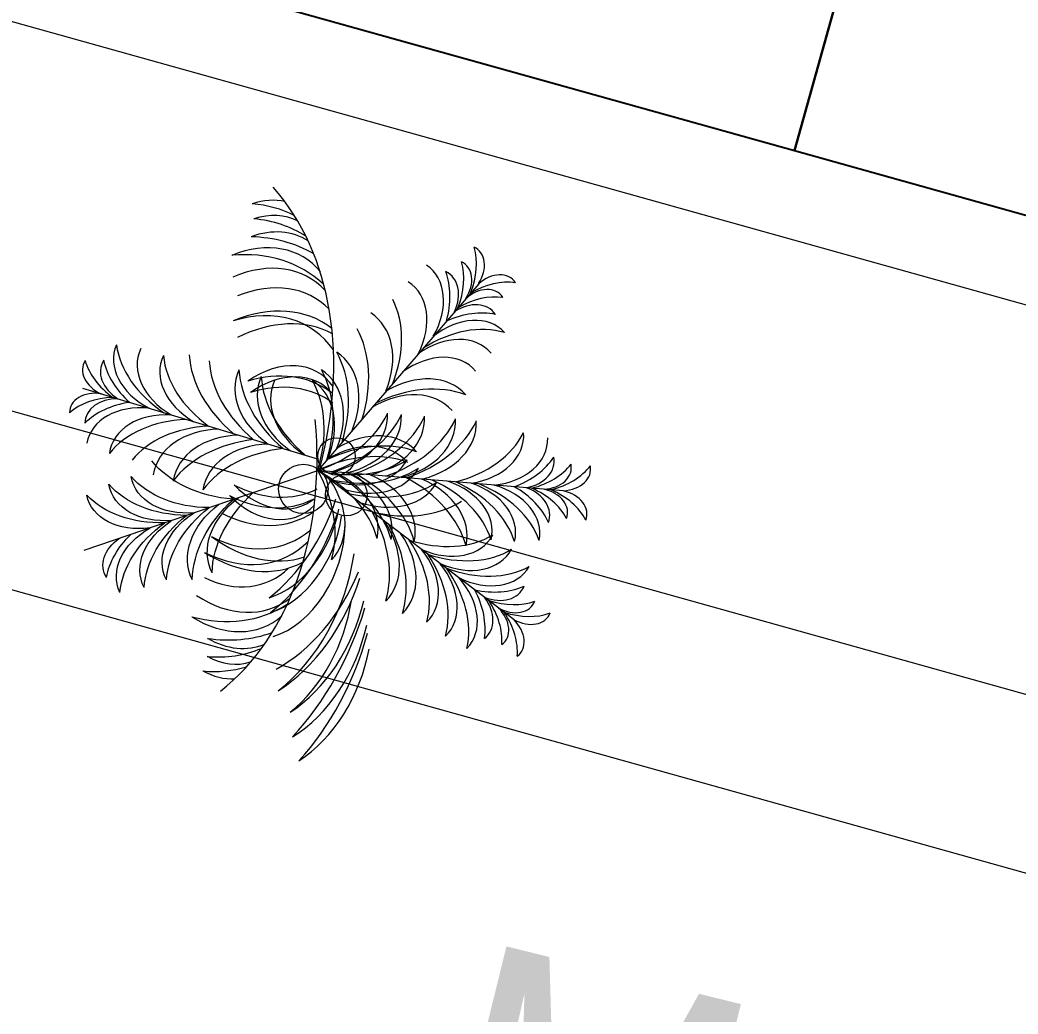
# Model space of a CAD drawing. Header units: millimetres. Extents: x 474016 to 477875, y 2288607 to 2292200.
# Drawn here: x 474450.53 to 474467.91, y 2288878.78 to 2288896.09 of the extents above; entities that cross this region are included whole.
import ezdxf
from ezdxf.enums import TextEntityAlignment as Align

# ---------------------------------------------------------------- set-up
doc = ezdxf.new("R2010")
doc.units = ezdxf.units.MM
doc.header["$LTSCALE"] = 50
for name, color, linetype, lineweight in [('BANQUETA', 251, 'Continuous', 5), ('JARDIN-HP', 64, 'Continuous', 5), ('JARDINES', 98, 'Continuous', 13), ('vialidad', 5, 'Continuous', 13)]:
    doc.layers.add(name, color=color, linetype=linetype, lineweight=lineweight)
doc.layers.add('CVL_LOTIF', color=1, linetype='Continuous')
doc.styles.get("Standard").update_dxf_attribs({"font": 'arial.ttf'})

# ---------------------------------------------------------------- blocks, each defined once
blk = doc.blocks.new('A$C41BB26E9')
at = {"color": 0}
for p in [(1.999, 1.925), (3.251, -3.539)]:
    blk.add_line(p, (2.054, -0.938), dxfattribs=at)
at = {"color": 56}
for p, q in [((3.546, 1.506), (2.054, -0.938)), ((-0.293, 0.701), (2.054, -0.938)), ((1.382, -3.752), (1.923, -0.941))]:
    blk.add_line(p, q, dxfattribs=at)
for centre, radius in [((2.303, -0.578), 0.243), ((1.869, -0.738), 0.217), ((2.284, -1.082), 0.287)]:
    blk.add_circle(centre, radius)
at = {"color": 56, "true_color": 0x7a7a00}
for centre, major_axis, ratio, start_param, end_param in [((1.739, 1.845), (-0.007, 0.369), 0.723404, -1.366779, 0.20531), ((1.417, 1.375), (-0.018, 0.909), 0.723404, -1.121531, -0.433471), ((2.262, 1.855), (-0.007, 0.369), 0.723404, -0.20531, 1.366779), ((2.602, 1.398), (-0.018, 0.909), 0.723404, 0.433471, 1.121531), ((1.743, 1.62), (-0.007, 0.369), 0.723404, -1.366779, 0.20531), ((1.421, 1.15), (-0.018, 0.909), 0.723404, -1.121531, -0.433471), ((2.266, 1.63), (-0.007, 0.369), 0.723404, -0.20531, 1.366779), ((2.606, 1.173), (-0.018, 0.909), 0.723404, 0.433471, 1.121531), ((2.76, 1.355), (0.473, 0.776), 0.723404, -1.121531, -0.433471), ((3.283, 1.579), (0.192, 0.315), 0.723404, -1.366779, 0.20531), ((1.695, 1.314), (-0.009, 0.47), 0.723404, -1.190837, 0.194817), ((1.346, 0.731), (-0.022, 1.114), 0.723404, -0.994705, -0.373636), ((2.326, 1.326), (-0.009, 0.47), 0.723404, -0.194817, 1.190837), ((2.697, 0.758), (-0.022, 1.114), 0.723404, 0.373636, 0.994705), ((1.473, 0.902), (-0.015, 0.782), 0.723404, -1.305586, 0.091225), ((2.564, 0.923), (-0.015, 0.782), 0.723404, -0.091225, 1.305586), ((2.925, 0.425), (-0.026, 1.348), 0.723404, 0.312027, 1.166602), ((3.166, 1.386), (0.192, 0.315), 0.723404, -1.366779, 0.20531), ((2.642, 1.163), (0.473, 0.776), 0.723404, -1.121531, -0.433471), ((3.73, 1.306), (0.192, 0.315), 0.723404, -0.20531, 1.366779), ((2.552, 0.926), (0.407, 0.667), 0.723404, -1.305586, 0.091225), ((1.99, 0.678), (0.702, 1.151), 0.723404, -1.166602, -0.312027), ((2.961, 1.155), (0.245, 0.401), 0.723404, -1.190837, 0.194817), ((2.354, 0.85), (0.58, 0.951), 0.723404, -0.994705, -0.373636), ((3.771, 0.738), (0.473, 0.776), 0.723404, 0.433471, 1.121531), ((1.457, 0.572), (-0.016, 0.83), 0.723404, -1.24346, 0.110756), ((1.116, 0.031), (-0.027, 1.414), 0.723404, -1.115718, -0.281779), ((2.593, 0.594), (-0.016, 0.83), 0.723404, -0.110756, 1.24346), ((2.954, 0.066), (-0.027, 1.414), 0.723404, 0.281779, 1.115718), ((2.361, 0.656), (0.432, 0.708), 0.723404, -1.24346, 0.110756), ((1.784, 0.383), (0.737, 1.208), 0.723404, -1.115718, -0.281779), ((3.654, 0.546), (0.473, 0.776), 0.723404, 0.433471, 1.121531), ((3.613, 1.114), (0.192, 0.315), 0.723404, -0.20531, 1.366779), ((3.5, 0.826), (0.245, 0.401), 0.723404, -0.194817, 1.190837), ((2.599, 0.32), (-0.016, 0.83), 0.723404, -0.110756, 1.24346), ((2.219, 0.422), (0.432, 0.708), 0.723404, -1.24346, 0.110756), ((1.641, 0.149), (0.737, 1.208), 0.723404, -1.115718, -0.281779), ((3.484, 0.358), (0.407, 0.667), 0.723404, -0.091225, 1.305586), ((3.508, 0.147), (0.58, 0.951), 0.723404, 0.373636, 0.994705), ((-0.082, 0.873), (-0.303, 0.211), 0.723404, -0.20531, 1.366779), ((0.487, 0.878), (-0.745, 0.52), 0.723404, 0.433471, 1.121531), ((0.849, 0.569), (-0.641, 0.447), 0.723404, -0.091225, 1.305586), ((1.464, 0.568), (-1.105, 0.772), 0.723404, 0.312027, 1.166602), ((2.96, -0.208), (-0.027, 1.414), 0.723404, 0.281779, 1.115718), ((0.102, 0.744), (-0.303, 0.211), 0.723404, -0.20531, 1.366779), ((0.672, 0.75), (-0.745, 0.52), 0.723404, 0.433471, 1.121531), ((0.383, 0.614), (-0.385, 0.269), 0.723404, -0.194817, 1.190837), ((1.061, 0.579), (-0.913, 0.638), 0.723404, 0.373636, 0.994705), ((3.521, -0.256), (0.702, 1.151), 0.723404, 0.312027, 1.166602), ((1.133, 0.399), (-0.68, 0.475), 0.723404, -0.110756, 1.24346), ((1.38, -0.167), (-0.02, 1.008), 0.723404, -1.13012, 0.094138), ((1.008, -0.803), (-0.033, 1.69), 0.723404, -1.023266, -0.261161), ((2.699, -0.141), (-0.02, 1.008), 0.723404, -0.094138, 1.13012), ((3.095, -0.763), (-0.033, 1.69), 0.723404, 0.261161, 1.023266), ((3.332, 0.064), (0.432, 0.708), 0.723404, -0.110756, 1.24346), ((-0.382, 0.443), (-0.303, 0.211), 0.723404, -1.366779, 0.20531), ((1.357, 0.242), (-0.68, 0.475), 0.723404, -0.110756, 1.24346), ((1.118, -0.469), (0.88, 1.443), 0.723404, -1.023266, -0.261161), ((3.353, -0.575), (0.737, 1.208), 0.723404, 0.281779, 1.115718), ((-0.191, -0.093), (-0.745, 0.52), 0.723404, -1.121531, -0.433471), ((-0.197, 0.314), (-0.303, 0.211), 0.723404, -1.366779, 0.20531), ((1.789, 0.052), (-0.827, 0.577), 0.723404, -0.094138, 1.13012), ((2.525, 0.007), (-1.386, 0.967), 0.723404, 0.261161, 1.023266), ((1.385, -0.41), (-0.02, 1.008), 0.723404, -1.13012, 0.094138), ((1.013, -1.046), (-0.033, 1.69), 0.723404, -1.023266, -0.261161), ((3.189, -0.169), (0.432, 0.708), 0.723404, -0.110756, 1.24346), ((-0.006, -0.222), (-0.745, 0.52), 0.723404, -1.121531, -0.433471), ((0.022, 0.096), (-0.385, 0.269), 0.723404, -1.190837, 0.194817), ((1.988, -0.087), (-0.827, 0.577), 0.723404, -0.094138, 1.13012), ((3.21, -0.808), (0.737, 1.208), 0.723404, 0.281779, 1.115718), ((0.224, -0.326), (-0.641, 0.447), 0.723404, -1.305586, 0.091225), ((0.288, -0.529), (-0.913, 0.638), 0.723404, -0.994705, -0.373636), ((1.586, -0.44), (0.525, 0.861), 0.723404, -1.13012, 0.094138), ((0.93, -0.777), (0.88, 1.443), 0.723404, -1.023266, -0.261161), ((3.026, -0.612), (0.525, 0.861), 0.723404, -0.094138, 1.13012), ((1.391, -0.77), (-0.02, 1.008), 0.723404, -1.13012, 0.094138), ((1.02, -1.406), (-0.033, 1.69), 0.723404, -1.023266, -0.261161), ((2.71, -0.744), (-0.02, 1.008), 0.723404, -0.094138, 1.13012), ((3.107, -1.365), (-0.033, 1.69), 0.723404, 0.261161, 1.023266), ((3.026, -1.349), (0.88, 1.443), 0.723404, 0.261161, 1.023266), ((0.482, -0.534), (-0.68, 0.475), 0.723404, -1.24346, 0.110756), ((2.505, -0.448), (-0.827, 0.577), 0.723404, -0.094138, 1.13012), ((3.24, -0.493), (-1.386, 0.967), 0.723404, 0.261161, 1.023266), ((1.445, -0.67), (0.525, 0.861), 0.723404, -1.13012, 0.094138), ((0.79, -1.007), (0.88, 1.443), 0.723404, -1.023266, -0.261161), ((2.9, -0.819), (0.525, 0.861), 0.723404, -0.094138, 1.13012), ((1.397, -1.04), (-0.02, 1.008), 0.723404, -1.13012, 0.094138), ((2.638, -0.541), (-0.827, 0.577), 0.723404, -0.094138, 1.13012), ((3.373, -0.586), (-1.386, 0.967), 0.723404, 0.261161, 1.023266), ((1.361, -0.809), (0.525, 0.861), 0.723404, -1.13012, 0.094138), ((0.705, -1.146), (0.88, 1.443), 0.723404, -1.023266, -0.261161), ((2.716, -1.014), (-0.02, 1.008), 0.723404, -0.094138, 1.13012), ((2.9, -1.556), (0.88, 1.443), 0.723404, 0.261161, 1.023266), ((0.944, -1.284), (-1.16, 0.81), 0.723404, -1.115718, -0.281779), ((1.025, -1.676), (-0.033, 1.69), 0.723404, -1.023266, -0.261161), ((3.112, -1.635), (-0.033, 1.69), 0.723404, 0.261161, 1.023266), ((1.034, -1.03), (-0.827, 0.577), 0.723404, -1.13012, 0.094138), ((1.4, -1.202), (-0.02, 1.008), 0.723404, -1.13012, 0.094138), ((1.028, -1.838), (-0.033, 1.69), 0.723404, -1.023266, -0.261161), ((2.719, -1.176), (-0.02, 1.008), 0.723404, -0.094138, 1.13012), ((3.115, -1.797), (-0.033, 1.69), 0.723404, 0.261161, 1.023266), ((3.29, -2.282), (-2.814, 0.683), 0.714286, 4.170125, 4.780311), ((3.78, -1.381), (-1.599, 0.388), 0.714286, 3.86745, 4.883323), ((3.704, -2.103), (-2.624, 0.637), 0.714286, 4.179349, 4.820469), ((4.122, -1.283), (-1.534, 0.372), 0.714286, 3.888492, 4.926001), ((2.716, -1.653), (-1.879, 0.456), 0.714286, 3.806569, 4.639337), ((3.47, -1.48), (-1.656, 0.402), 0.714286, 3.88992, 4.86288), ((3.161, -1.824), (-1.864, 0.452), 0.714286, 3.982805, 4.982914), ((3.658, -1.569), (-1.56, 0.378), 0.714286, 4.003422, 4.972752), ((1.528, -1.375), (-0.827, 0.577), 0.723404, -1.13012, 0.094138), ((2.487, -1.496), (0.525, 0.861), 0.723404, -0.094138, 1.13012), ((2.952, -1.39), (-1.112, 0.27), 0.714286, 3.627505, 5.149011), ((1.824, -2.05), (-1.386, 0.967), 0.723404, -1.023266, -0.261161), ((2.487, -2.233), (0.88, 1.443), 0.723404, 0.261161, 1.023266), ((2.098, -2.039), (-1.864, 0.452), 0.714286, 3.982805, 4.744909), ((2.508, -1.48), (-1.112, 0.27), 0.714286, 3.627505, 4.912474), ((2.265, -2.005), (-1.864, 0.452), 0.714286, 3.982805, 4.744909), ((2.675, -1.447), (-1.112, 0.27), 0.714286, 3.627505, 4.993486), ((2.046, -2.205), (-1.386, 0.967), 0.723404, -1.023266, -0.261161), ((1.883, -1.622), (-0.827, 0.577), 0.723404, -1.13012, 0.094138), ((1.939, -1.971), (-1.507, 0.812), 0.72, -0.270525, 0.729584), ((1.834, -1.504), (-0.899, 0.484), 0.72, -0.281097, 1.084884), ((1.96, -1.46), (-0.899, 0.484), 0.72, -0.200085, 1.084884), ((2.619, -1.732), (-1.507, 0.812), 0.72, -0.03252, 0.729584), ((2.178, -2.298), (-1.386, 0.967), 0.723404, -1.023266, -0.261161), ((2.745, -1.688), (-1.507, 0.812), 0.72, -0.03252, 0.729584), ((0.804, -1.812), (1.484, 0.855), 0.72, -0.729584, 0.03252), ((2.016, -1.667), (-1.52, 0.819), 0.72, 0.073052, 0.90582), ((1.582, -1.562), (0.885, 0.51), 0.72, -1.084884, 0.200085), ((0.931, -1.853), (1.484, 0.855), 0.72, -0.729584, 0.03252), ((1.71, -1.602), (0.885, 0.51), 0.72, -1.084884, 0.281097), ((1.144, -1.921), (1.484, 0.855), 0.72, -0.729584, 0.12698), ((1.426, -2.011), (1.484, 0.855), 0.72, -0.729584, 0.213498), ((1.617, -2.072), (1.484, 0.855), 0.72, -0.729584, 0.270525), ((1.531, -1.771), (1.496, 0.862), 0.72, -0.90582, -0.073052), ((1.643, -1.929), (1.52, 0.876), 0.72, -0.831119, 0.049618), ((0.867, -1.982), (-1.241, 0.668), 0.72, -0.213612, 0.823897), ((1.917, -2.392), (-2.123, 1.143), 0.72, -0.10808, 0.53304), ((1.154, -1.911), (-1.293, 0.697), 0.72, -0.170934, 0.844939), ((1.033, -0.039), (0.319, 1.659), 0.723404, 3.402754, 4.164858), ((1.322, -0.57), (0.19, 0.99), 0.723404, 3.047455, 4.271712), ((2.401, -1.99), (1.273, 0.733), 0.72, -0.844939, 0.170934), ((1.652, -2.492), (2.089, 1.203), 0.72, -0.53304, 0.10808), ((1.981, -2.43), (-2.379, 1.282), 0.72, 0.051792, 0.431948), ((2.69, -2.053), (1.221, 0.704), 0.72, -0.823897, 0.213612), ((1.589, -2.532), (2.342, 1.349), 0.72, -0.431948, -0.051792), ((1.482, -2.459), (-2.105, 1.134), 0.72, 0.016555, 0.382187), ((0.429, -1.859), (-1.012, 0.545), 0.72, 0.006837, 0.780102), ((0.982, -0.304), (0.319, 1.659), 0.723404, 3.402754, 4.164858), ((1.292, -0.729), (0.19, 0.99), 0.723404, 3.047455, 4.271712), ((3.032, -0.698), (0.319, 1.659), 0.723404, 2.118327, 2.880431), ((3.123, -1.917), (0.996, 0.574), 0.72, -0.780102, -0.006837), ((2.089, -2.546), (2.072, 1.193), 0.72, -0.382187, -0.016555), ((0.097, -1.885), (-0.877, 0.472), 0.72, 0.078285, 0.75224), ((3.456, -1.934), (0.863, 0.497), 0.72, -0.75224, -0.078285), ((1.309, -2.496), (-2.105, 1.134), 0.72, 0.093724, 0.382187), ((1.241, -0.994), (0.19, 0.99), 0.723404, 3.047455, 4.271712), ((2.536, -1.243), (0.19, 0.99), 0.723404, 2.011473, 3.235731), ((2.262, -2.578), (2.072, 1.193), 0.72, -0.382187, -0.093724), ((-0.076, -1.922), (-0.877, 0.472), 0.72, 0.267806, 0.75224), ((0.914, -0.658), (0.319, 1.659), 0.723404, 3.402754, 4.164858), ((2.964, -1.052), (0.319, 1.659), 0.723404, 2.118327, 2.880431), ((3.63, -1.966), (0.863, 0.497), 0.72, -0.75224, -0.267806), ((0.868, -0.896), (0.319, 1.659), 0.723404, 3.402754, 4.164858), ((2.468, -1.597), (0.19, 0.99), 0.723404, 2.011473, 3.235731), ((2.422, -1.835), (0.19, 0.99), 0.723404, 2.011473, 3.235731), ((0.885, -1.467), (0.267, 1.389), 0.723404, 3.423371, 4.25731), ((2.691, -1.814), (0.267, 1.389), 0.723404, 2.025875, 2.859814), ((1.129, -2.058), (0.157, 0.815), 0.723404, 3.030837, 4.385053), ((2.639, -2.083), (0.267, 1.389), 0.723404, 2.025875, 2.859814), ((1.077, -2.327), (0.157, 0.815), 0.723404, 3.030837, 4.385053), ((2.193, -2.542), (0.157, 0.815), 0.723404, 1.898132, 3.252348), ((0.788, -2.093), (0.255, 1.324), 0.723404, 3.45362, 4.308195), ((1.037, -2.655), (0.148, 0.768), 0.723404, 3.050367, 4.447179), ((2.109, -2.861), (0.148, 0.768), 0.723404, 1.836006, 3.232818), ((0.941, -2.466), (0.21, 1.094), 0.723404, 3.515228, 4.136297), ((2.268, -2.721), (0.21, 1.094), 0.723404, 2.146888, 2.767957), ((1.806, -3.218), (0.089, 0.462), 0.723404, 1.950755, 3.33641), ((0.944, -2.891), (0.172, 0.893), 0.723404, 3.575063, 4.263123), ((2.108, -3.115), (0.172, 0.893), 0.723404, 2.020062, 2.708122), ((1.181, -3.408), (0.07, 0.363), 0.723404, 2.936283, 4.508372), ((1.695, -3.507), (0.07, 0.363), 0.723404, 1.774814, 3.346903)]:
    blk.add_ellipse(centre, major_axis=major_axis, ratio=ratio, start_param=start_param, end_param=end_param, dxfattribs=at)
at = {"color": 56}
for centre, major_axis, ratio, start_param, end_param in [((3.011, -1.71), (-1.909, 0.463), 0.714286, 3.88127, 4.762007), ((1.75, -1.53), (-0.827, 0.577), 0.723404, -1.13012, 0.094138), ((2.383, -4.345), (-3.881, 2.091), 0.72, -1.122445, -0.180287), ((1.425, -1.854), (-1.339, 0.721), 0.72, -0.150491, 0.822469), ((1.909, -1.829), (-1.544, 0.832), 0.72, -0.049618, 0.831119), ((2.147, -2.08), (1.242, 0.715), 0.72, -0.708967, 0.260363), ((1.186, -3.099), (0.089, 0.462), 0.723404, 2.946776, 4.33243)]:
    blk.add_ellipse(centre, major_axis=major_axis, ratio=ratio, start_param=start_param, end_param=end_param, dxfattribs=at)
at = {"color": 0}
for centre, major_axis, ratio, start_param, end_param in [((1.529, -1.844), (-1.386, 0.967), 0.723404, -1.023266, -0.261161), ((1.242, -4.458), (3.82, 2.201), 0.72, 0.180287, 1.122445)]:
    blk.add_ellipse(centre, major_axis=major_axis, ratio=ratio, start_param=start_param, end_param=end_param, dxfattribs=at)
at = {"color": 56, "true_color": 0x7a7a00, "extrusion": (0, 0, -1)}
for centre, major_axis, start_param, end_param in [((2.966, -0.422), (-0.706, 1.535), 3.402754, 4.164858), ((2.88, -1.154), (-0.421, 0.916), 3.047455, 4.271712), ((1.171, -1.515), (-0.706, 1.535), 2.118327, 2.880431), ((3.068, -0.643), (-0.706, 1.535), 3.402754, 4.164858), ((2.981, -1.375), (-0.421, 0.916), 3.047455, 4.271712), ((1.517, -1.97), (-0.591, 1.285), 2.025875, 2.859814), ((3.187, -1.201), (-0.591, 1.285), 3.423371, 4.25731), ((2.059, -2.309), (-0.347, 0.754), 1.898132, 3.252348), ((3.092, -1.834), (-0.347, 0.754), 3.030837, 4.385053), ((1.632, -2.219), (-0.591, 1.285), 2.025875, 2.859814), ((3.302, -1.45), (-0.591, 1.285), 3.423371, 4.25731), ((2.174, -2.557), (-0.347, 0.754), 1.898132, 3.252348), ((1.802, -2.536), (-0.563, 1.225), 1.974991, 2.829566), ((3.206, -2.082), (-0.347, 0.754), 3.030837, 4.385053), ((3.432, -1.787), (-0.563, 1.225), 3.45362, 4.308195), ((2.332, -2.848), (-0.327, 0.71), 1.836006, 3.232818), ((3.324, -2.392), (-0.327, 0.71), 3.050367, 4.447179), ((3.372, -2.185), (-0.465, 1.012), 3.515228, 4.136297), ((3.285, -2.858), (-0.196, 0.427), 2.946776, 4.33243)]:
    blk.add_ellipse(centre, major_axis=major_axis, ratio=0.723404, start_param=start_param, end_param=end_param, dxfattribs=at)

msp = doc.modelspace()

# ---------------------------------------------------------------- linework, layer by layer
at = {"layer": 'BANQUETA'}
msp.add_lwpolyline([(474564.552, 2288919.201), (474444.163, 2288952.837, 0.414214), (474441.698, 2288951.449), (474428.513, 2288904.256, 0.414214), (474429.901, 2288901.792), (474550.291, 2288868.156)], format="xyb", dxfattribs=at)
at = {"layer": 'CVL_LOTIF'}
for points in [[(474470.741, 2288917.896), (474461.11, 2288920.587), (474457.746, 2288908.548), (474454.383, 2288896.509), (474464.014, 2288893.819)], [(474480.372, 2288915.206), (474470.741, 2288917.896), (474464.014, 2288893.819), (474473.645, 2288891.128)]]:
    msp.add_lwpolyline(points, close=True, dxfattribs=at)
at = {"layer": 'JARDINES'}
msp.add_lwpolyline([(474537.561, 2288864.927, -0.388075), (474536.753, 2288862.037), (474427.921, 2288892.444, -0.386646), (474428.729, 2288895.333)], format="xyb", close=True, dxfattribs=at)

# ---------------------------------------------------------------- block references
at = {"layer": 'JARDIN-HP', "color": 8, "xscale": 1.499999999826813, "yscale": 1.499999999826813, "zscale": 1.499999999826813, "rotation": 264.1650244915651}
msp.add_blockref('A$C41BB26E9', (474457.424, 2288891.169), dxfattribs=at)

# ---------------------------------------------------------------- texts
at = {"layer": 'vialidad', "color": 5, "width": 0.75}
msp.add_text('MAJAHUA', height=6, rotation=346.1813, dxfattribs=at).set_placement((474472.353, 2288873.542), align=Align.MIDDLE)

doc.saveas('drawing.dxf')
